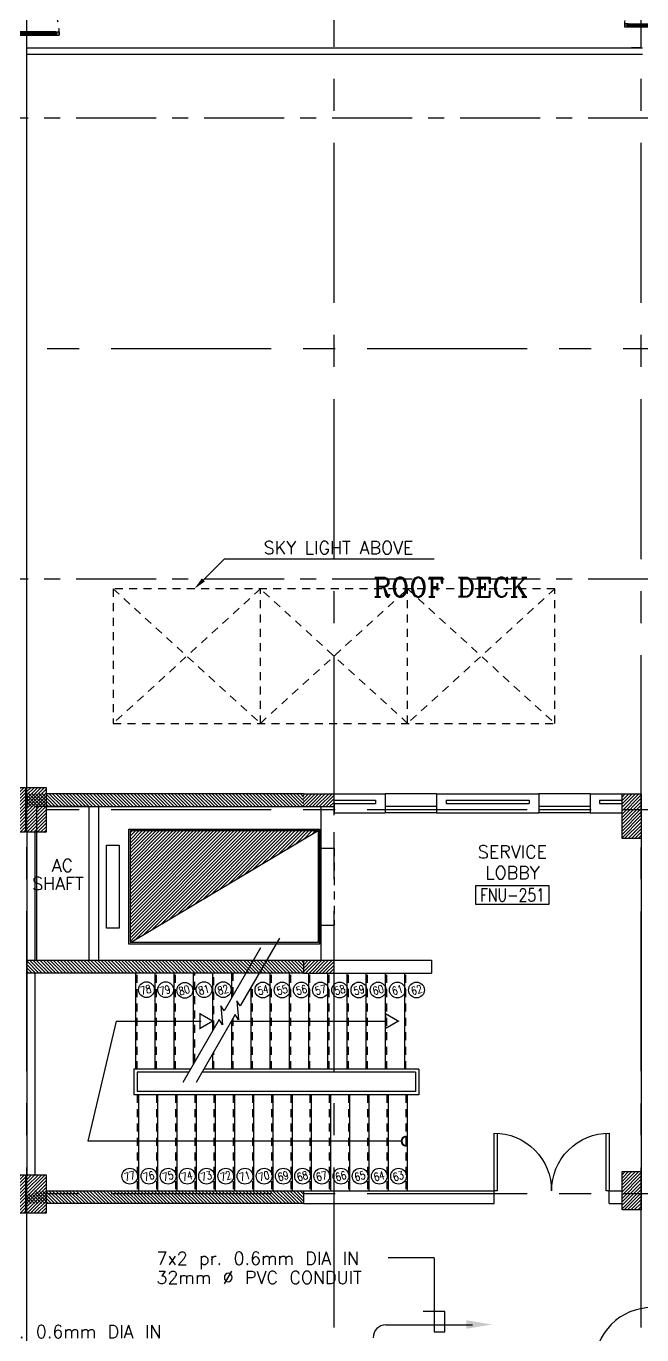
# Model space of a CAD drawing. Extents: x -0.3 to 92.6, y -1.1 to 78.4.
# Drawn here: x 40.09 to 49.71, y 34.77 to 55.21 of the extents above; entities that cross this region are included whole.
import ezdxf
from ezdxf.enums import TextEntityAlignment as Align

# ---------------------------------------------------------------- set-up
doc = ezdxf.new("R2010")
doc.units = 0
doc.header["$MEASUREMENT"] = 0
for name, pattern in [('CENTER', [2, 1.25, -0.25, 0.25, -0.25]), ('CENTERX2', [4, 2.5, -0.5, 0.5, -0.5]), ('HIDDEN', [0.375, 0.25, -0.125]), ('HIDDEN2', [0.1875, 0.125, -0.0625])]:
    doc.linetypes.add(name, pattern=pattern)
for name, color, linetype in [('AXES', 11, 'CENTERX2'), ('AXES1', 11, 'CENTER'), ('COL', 11, 'CONTINUOUS'), ('DOOR', 11, 'CONTINUOUS'), ('E-TEXT', 2, 'CONTINUOUS'), ('E-WIRE', 4, 'CONTINUOUS'), ('EJ', 11, 'CONTINUOUS'), ('HAT', 11, 'CONTINUOUS'), ('HIDDEN', 11, 'HIDDEN2'), ('INSUL', 11, 'CONTINUOUS'), ('LIFTS', 11, 'CONTINUOUS'), ('RM-BOX', 11, 'CONTINUOUS'), ('RM-IND', 11, 'CONTINUOUS'), ('RM-NAME', 11, 'CONTINUOUS'), ('RM-NO', 11, 'CONTINUOUS'), ('ROOF', 11, 'CONTINUOUS'), ('SHAFT', 11, 'CONTINUOUS'), ('STR', 11, 'CONTINUOUS'), ('STR-H', 11, 'HIDDEN2'), ('WALL', 11, 'CONTINUOUS'), ('WIN', 11, 'CONTINUOUS')]:
    doc.layers.add(name, color=color, linetype=linetype)
doc.styles.add('ROMANC', font='romanc', dxfattribs={"height": 0.1})
doc.styles.add('ROMANS', font='ROMANS.shx', dxfattribs={"width": 0.6})
doc.styles.get("Standard").update_dxf_attribs({"font": 'TXT.shx'})
pattern_1 = [(45, (-276012.693847, -57293.012927), (-0.0265165042945, 0.0265165042945), [])]
pattern_2 = [(135, (147.501773, -2.84241), (0.026516504, 0.026516504), [])]

# ---------------------------------------------------------------- blocks, each defined once
blk = doc.blocks.new('A$C376C1807')
at = {"layer": 'DOOR'}
for p, q in [((0, 0.9), (0, 0.85)), ((0.9, 0.9), (0, 0.9)), ((0, 0.85), (0.899, 0.85))]:
    blk.add_line(p, q, dxfattribs=at)
blk.add_arc((0, 0.9), 0.9, 270, 0, dxfattribs=at)
blk = doc.blocks.new('C11')
at = {"layer": 'HAT'}
h = blk.add_hatch(dxfattribs=at)
h.set_pattern_fill('ANSI31', color=256, scale=300, style=0)
h.set_pattern_definition([(45, (-248556.182, -75061.005), (-26.5165043, 26.5165043), [])])
h.paths.add_polyline_path([(300, 700), (0, 700), (0, 350), (300, 350)])
h.paths.add_polyline_path([(300, 350), (0, 350), (0, 0), (300, 0)])
at = {"layer": 'COL'}
blk.add_lwpolyline([(300, 700), (300, 0), (0, 0), (0, 700)], close=True, dxfattribs=at)
blk = doc.blocks.new('A$C1DFA4FE8')
at = {"layer": 'DOOR', "color": 0, "linetype": 'ByBlock'}
for p, q in [((950, 1656), (800, 1656)), ((800, 1656), (800, 1631)), ((950, 1606), (950, 1656)), ((0, 1631), (0, 1581)), ((0, 1581), (0, 1631)), ((50, 1631), (0, 1631)), ((50, 1581), (0, 1581)), ((30, 1614), (30, 1598)), ((50, 1614), (30, 1614)), ((50, 1598), (30, 1598)), ((50, 1631), (50, 1614)), ((50, 1598), (50, 1581)), ((750, 1614), (750, 1631)), ((750, 1631), (800, 1631)), ((770, 1614), (750, 1614)), ((750, 1581), (750, 1598)), ((750, 1598), (770, 1598)), ((800, 1581), (750, 1581)), ((770, 1598), (770, 1614)), ((800, 1581), (800, 1631)), ((800, 1631), (850, 1631)), ((850, 1631), (850, 1606)), ((850, 1606), (950, 1606)), ((0, 81), (0, 131)), ((0, 131), (0, 81)), ((50, 131), (0, 131)), ((50, 81), (0, 81)), ((30, 98), (30, 114)), ((50, 114), (30, 114)), ((50, 98), (30, 98)), ((50, 114), (50, 131)), ((50, 81), (50, 98)), ((83, 131), (83, 138)), ((173, 138), (83, 138)), ((83, 81), (83, 74)), ((173, 74), (83, 74)), ((95, 138), (95, 147)), ((95, 147), (160, 147)), ((95, 138), (160, 138)), ((95, 74), (95, 65)), ((95, 74), (160, 74)), ((95, 65), (160, 65)), ((160, 138), (160, 147)), ((160, 74), (160, 65)), ((173, 131), (173, 138)), ((173, 81), (173, 74)), ((750, 131), (750, 114)), ((800, 131), (750, 131)), ((750, 114), (770, 114)), ((750, 98), (750, 81)), ((770, 98), (750, 98)), ((750, 81), (800, 81)), ((770, 114), (770, 98)), ((800, 131), (800, 81)), ((800, 56), (800, 81)), ((800, 81), (850, 81)), ((950, 56), (800, 56)), ((850, 106), (950, 106)), ((850, 81), (850, 106)), ((950, 106), (950, 56))]:
    blk.add_line(p, q, dxfattribs=at)
at = {"layer": 'DOOR', "color": 9, "linetype": 'ByBlock'}
for p, q in [((950, 1606), (837, 1656)), ((950, 1606), (910, 1656)), ((950, 1606), (850, 1619)), ((950, 106), (837, 56)), ((950, 106), (850, 93)), ((950, 106), (910, 56))]:
    blk.add_line(p, q, dxfattribs=at)
at = {"layer": 'DOOR', "linetype": 'ByBlock'}
for p, q in [((750, 1631), (50, 1631)), ((750, 1614), (50, 1614)), ((750, 1598), (50, 1598)), ((50, 1581), (750, 1581)), ((50, 131), (750, 131)), ((750, 114), (50, 114)), ((750, 98), (50, 98)), ((750, 81), (50, 81))]:
    blk.add_line(p, q, dxfattribs=at)
at = {"layer": 'DOOR', "color": 0, "linetype": 'ByBlock'}
for centre in [(128, 179), (128, 32)]:
    blk.add_circle(centre, 32.4, dxfattribs=at)
at = {"layer": 'DOOR', "color": 9, "linetype": 'ByBlock'}
for centre, radius, start, end in [((950, 1606), 154, 161.1053, 166.2858), ((950, 1606), 134, 158.1598, 169.28), ((950, 1606), 114, 154.0838, 167.3774), ((950, 1606), 94.4, 148.0182, 180), ((950, 1606), 74.4, 137.7764, 180), ((950, 1606), 54.4, 113.2074, 180), ((950, 1606), 34.4, 90, 180), ((950, 1606), 14.4, 90, 180), ((950, 106), 154, 193.7142, 198.8947), ((950, 106), 134, 190.72, 201.8402), ((950, 106), 114, 192.6226, 205.9162), ((950, 106), 94.4, 180, 211.9818), ((950, 106), 74.4, 180, 222.2236), ((950, 106), 54.4, 180, 246.7926), ((950, 106), 34.4, 180, 270), ((950, 106), 14.4, 180, 270)]:
    blk.add_arc(centre, radius, start, end, dxfattribs=at)
at = {"layer": 'DOOR', "linetype": 'HIDDEN', "ltscale": 0.5}
for centre, start, end in [((752, 1606), 178.0938, 273.7249), ((752, 106), 86.2751, 181.9062)]:
    blk.add_arc(centre, 752, start, end, dxfattribs=at)
blk = doc.blocks.new('A$C272A55A0')
at = {"layer": 'DOOR', "color": 0, "linetype": 'ByBlock'}
for p, q in [((0, 900), (0, 1050)), ((50, 1050), (0, 1050)), ((50, 950), (50, 1050)), ((1750, 950), (1750, 1050)), ((1750, 1050), (1800, 1050)), ((1800, 1050), (1800, 900)), ((0, 900), (25, 900)), ((25, 950), (50, 950)), ((25, 900), (25, 950)), ((75, 900), (25, 900)), ((25, 850), (25, 900)), ((42, 850), (25, 850)), ((58, 870), (42, 870)), ((42, 870), (42, 850)), ((58, 850), (58, 870)), ((75, 850), (58, 850)), ((75, 900), (75, 850)), ((1725, 900), (1775, 900)), ((1725, 900), (1725, 850)), ((1725, 850), (1742, 850)), ((1742, 870), (1758, 870)), ((1742, 850), (1742, 870)), ((1775, 950), (1750, 950)), ((1758, 870), (1758, 850)), ((1758, 850), (1775, 850)), ((1775, 900), (1775, 950)), ((1800, 900), (1775, 900)), ((1775, 850), (1775, 900)), ((25, 50), (42, 50)), ((25, 50), (25, 0)), ((25, 0), (75, 0)), ((75, 0), (25, 0)), ((42, 50), (42, 30)), ((42, 30), (58, 30)), ((58, 50), (75, 50)), ((58, 50), (58, 30)), ((75, 50), (75, 0)), ((1718, 160), (1709, 160)), ((1709, 95), (1709, 160)), ((1718, 95), (1709, 95)), ((1725, 173), (1718, 173)), ((1718, 173), (1718, 83)), ((1718, 95), (1718, 160)), ((1725, 83), (1718, 83)), ((1742, 50), (1725, 50)), ((1725, 50), (1725, 0)), ((1775, 0), (1725, 0)), ((1725, 0), (1775, 0)), ((1742, 50), (1742, 30)), ((1758, 30), (1742, 30)), ((1775, 50), (1758, 50)), ((1758, 50), (1758, 30)), ((1775, 173), (1782, 173)), ((1775, 83), (1782, 83)), ((1775, 50), (1775, 0)), ((1782, 173), (1782, 83)), ((1782, 160), (1791, 160)), ((1782, 95), (1782, 160)), ((1782, 95), (1791, 95)), ((1791, 95), (1791, 160))]:
    blk.add_line(p, q, dxfattribs=at)
at = {"layer": 'DOOR', "color": 9, "linetype": 'ByBlock'}
for p, q in [((50, 1050), (0, 1010)), ((50, 1050), (0, 937)), ((50, 1050), (37, 950)), ((1750, 1050), (1800, 1010)), ((1750, 1050), (1800, 937)), ((1750, 1050), (1763, 950))]:
    blk.add_line(p, q, dxfattribs=at)
at = {"layer": 'DOOR', "linetype": 'ByBlock'}
for p, q in [((25, 850), (25, 50)), ((42, 850), (42, 50)), ((58, 850), (58, 50)), ((75, 50), (75, 850)), ((1725, 50), (1725, 850)), ((1742, 850), (1742, 50)), ((1758, 850), (1758, 50)), ((1775, 850), (1775, 50))]:
    blk.add_line(p, q, dxfattribs=at)
at = {"layer": 'DOOR', "color": 0, "linetype": 'ByBlock'}
for centre in [(1676, 128), (1824, 128)]:
    blk.add_circle(centre, 32.4, dxfattribs=at)
at = {"layer": 'DOOR', "color": 9, "linetype": 'ByBlock'}
for centre, radius, start, end in [((50, 1050), 54.4, 203.2074, 270), ((50, 1050), 34.4, 180, 270), ((50, 1050), 14.4, 180, 270), ((1750, 1050), 14.4, 270, 0), ((1750, 1050), 34.4, 270, 0), ((1750, 1050), 54.4, 270, 336.7926), ((50, 1050), 74.4, 227.7764, 270), ((50, 1050), 94.4, 238.0182, 270), ((50, 1050), 114, 244.0838, 257.3774), ((50, 1050), 134, 248.1598, 259.28), ((50, 1050), 154, 251.1053, 256.2858), ((1750, 1050), 74.4, 270, 312.2236), ((1750, 1050), 94.4, 270, 301.9818), ((1750, 1050), 114, 282.6226, 295.9162), ((1750, 1050), 134, 280.72, 291.8402), ((1750, 1050), 154, 283.7142, 288.8947)]:
    blk.add_arc(centre, radius, start, end, dxfattribs=at)
at = {"layer": 'DOOR', "linetype": 'HIDDEN', "ltscale": 0.5}
for centre, start, end in [((50, 851), 268.3174, 3.2965), ((1750, 851), 176.7035, 271.6826)]:
    blk.add_arc(centre, 851, start, end, dxfattribs=at)
at = {"layer": 'WALL', "linetype": 'ByBlock'}
blk.add_line((1800, 900), (1800, 1050), dxfattribs=at)
blk = doc.blocks.new('C11D')
at = {"layer": 'COL', "linetype": 'ByBlock'}
for p in [(-320, 0), (0, 0)]:
    blk.add_blockref('C11', p, dxfattribs=at)
blk = doc.blocks.new('C5V')
at = {"layer": 'HAT'}
h = blk.add_hatch(dxfattribs=at)
h.set_pattern_fill('ANSI31', color=256, scale=300, style=0)
h.set_pattern_definition([(45, (-249196.182, -54711.005), (-26.5165043, 26.5165043), [])])
h.paths.add_polyline_path([(-20, 600), (-320, 600), (-320, 300), (-20, 300)])
h.paths.add_polyline_path([(-20, 300), (-320, 300), (-320, 0), (-20, 0)])
h = blk.add_hatch(dxfattribs=at)
h.set_pattern_fill('ANSI31', color=256, scale=300, style=0)
h.set_pattern_definition([(45, (-248876.182, -54711.005), (-26.5165043, 26.5165043), [])])
h.paths.add_polyline_path([(300, 600), (0, 600), (0, 300), (300, 300)])
h.paths.add_polyline_path([(300, 300), (0, 300), (0, 0), (300, 0)])
at = {"layer": 'COL'}
for points in [[(-20, 600), (-20, 0), (-320, 0), (-320, 600)], [(300, 600), (300, 0), (0, 0), (0, 600)]]:
    blk.add_lwpolyline(points, close=True, dxfattribs=at)
blk = doc.blocks.new('RM1')
at = {"layer": 'RM-BOX'}
blk.add_lwpolyline([(570, -200), (-570, -200), (-570, -500), (570, -500)], close=True, dxfattribs=at)
at = {"layer": 'RM-NAME', "style": 'ROMANS'}
for tag, p in [('ROOMNAME1', (0, 324)), ('ROOMNAME2', (0, 0))]:
    blk.add_attdef(tag, text='', height=200, dxfattribs=at).set_placement(p, align=Align.MIDDLE)
at = {"layer": 'RM-NO', "style": 'ROMANS', "width": 0.8}
blk.add_attdef('ROOMNO', text='', height=200, dxfattribs=at).set_placement((0, -350), align=Align.MIDDLE)
blk = doc.blocks.new('D180')
at = {"layer": 'DOOR'}
blk.add_lwpolyline([(850, 899), (850, 0), (900, 0), (900, 900, 0.414214), (0, 0, 0.414214), (-900, 900), (-900, 0), (-850, 0), (-850, 899)], format="xyb", dxfattribs=at)

msp = doc.modelspace()

# ---------------------------------------------------------------- hatches: boundary and pattern name
at = {"layer": 'HAT', "linetype": 'Continuous'}
h = msp.add_hatch(dxfattribs=at)
h.set_pattern_fill('ANSI31', color=0, scale=0.3, style=0)
h.set_pattern_definition(pattern_2)
h.paths.add_polyline_path([(43.7017, 43.22), (44.4267, 43.22), (44.4267, 43.02), (43.7017, 43.02)])
h.paths.add_polyline_path([(42.5017, 43.22), (43.7017, 43.22), (43.7017, 43.02), (42.5017, 43.02)])
h.paths.add_polyline_path([(41.3017, 43.22), (42.5017, 43.22), (42.5017, 43.02), (41.3017, 43.02)])
h.paths.add_polyline_path([(40.1017, 43.22), (41.3017, 43.22), (41.3017, 43.02), (40.1017, 43.02)])
at = {"layer": 'HAT'}
h = msp.add_hatch(dxfattribs=at)
h.set_pattern_fill('ANSI31', color=256, scale=0.3, style=0)
h.set_pattern_definition(pattern_1)
h.paths.add_polyline_path([(44.9017, 43.22), (44.4174, 43.22), (44.4174, 43.02), (44.9017, 43.02), (44.9017, 43.0807)])
h = msp.add_hatch(dxfattribs=at)
h.set_pattern_fill('ANSI31', color=256, scale=0.3, style=0)
h.set_pattern_definition(pattern_1)
h.paths.add_polyline_path([(42.5017, 42.645), (41.7205, 42.645), (41.7205, 41.77), (42.5017, 41.77)])
h.paths.add_polyline_path([(43.7017, 42.645), (42.5017, 42.645), (42.5017, 41.77), (43.1854, 41.77), (43.7017, 42.0781)])
h.paths.add_polyline_path([(42.5017, 41.77), (41.7205, 41.77), (41.7205, 40.8959), (42.5017, 41.362)])
h.paths.add_polyline_path([(43.1854, 41.77), (42.5017, 41.77), (42.5017, 41.362)])
h.paths.add_polyline_path([(44.6517, 42.645), (43.7017, 42.645), (43.7017, 42.0781)])
h.paths.add_polyline_path([(43.3404, 41.6614), (43.3404, 41.9786), (43.5204, 41.9786), (43.5204, 41.6614)], flags=9)
h = msp.add_hatch(dxfattribs=at)
h.set_pattern_fill('ANSI31', color=256, scale=0.3, style=0)
h.set_pattern_definition([(135, (340.467834, -112.749734), (0.0265165043, 0.0265165043), [])])
h.paths.add_polyline_path([(40.1017, 40.42), (40.1017, 40.62), (44.4267, 40.62), (44.4267, 40.42)])
h = msp.add_hatch(dxfattribs=at)
h.set_pattern_fill('ANSI31', color=256, scale=0.3, style=0)
h.set_pattern_definition(pattern_1)
h.paths.add_polyline_path([(44.9017, 40.62), (44.4283, 40.62), (44.4283, 40.57), (44.9017, 40.57)])
h.paths.add_polyline_path([(44.9017, 40.57), (44.4283, 40.57), (44.4283, 40.42), (44.9017, 40.42)])
h = msp.add_hatch(dxfattribs=at)
h.set_pattern_fill('ANSI31', color=256, scale=0.3, style=0)
h.set_pattern_definition([(45, (-251.13453, -18.041005), (-0.0265165043, 0.0265165043), [])])
h.paths.add_polyline_path([(49.7017, 37.32), (49.4017, 37.32), (49.4017, 36.97), (49.7017, 36.97)])
h.paths.add_polyline_path([(49.7017, 36.97), (49.4017, 36.97), (49.4017, 36.72), (49.7017, 36.72)])
at = {"layer": 'HAT', "linetype": 'Continuous'}
h = msp.add_hatch(dxfattribs=at)
h.set_pattern_fill('ANSI31', color=0, scale=0.3, style=0)
h.set_pattern_definition(pattern_2)
h.paths.add_polyline_path([(43.7017, 36.97), (44.4267, 36.97), (44.4267, 36.82), (43.7017, 36.82)])
h.paths.add_polyline_path([(43.7017, 37.02), (44.4267, 37.02), (44.4267, 36.97), (43.7017, 36.97)])
h.paths.add_polyline_path([(42.5017, 36.97), (43.7017, 36.97), (43.7017, 36.82), (42.5017, 36.82)])
h.paths.add_polyline_path([(42.5017, 37.02), (43.7017, 37.02), (43.7017, 36.97), (42.5017, 36.97)])
h.paths.add_polyline_path([(41.3017, 36.97), (42.5017, 36.97), (42.5017, 36.82), (41.3017, 36.82)])
h.paths.add_polyline_path([(41.3017, 37.02), (42.5017, 37.02), (42.5017, 36.97), (41.3017, 36.97)])
h.paths.add_polyline_path([(40.1017, 36.97), (41.3017, 36.97), (41.3017, 36.82), (40.1017, 36.82)])
h.paths.add_polyline_path([(40.2259, 37.02), (41.3017, 37.02), (41.3017, 36.97), (40.2259, 36.97)])

# ---------------------------------------------------------------- linework, layer by layer
at = {"layer": 'AXES'}
for p, q in [((44.9017, -1.1143), (44.9017, 77.6984)), ((40.1017, -1.1143), (40.1017, 77.3484)), ((49.7017, -1.1143), (49.7017, 77.3484)), ((91.9217, 50.17), (23.8817, 50.17)), ((91.9217, 42.97), (23.8817, 42.97)), ((91.9217, 36.97), (23.8817, 36.97))]:
    msp.add_line(p, q, dxfattribs=at)
at = {"layer": 'AXES1'}
for p, q in [((82.1217, 53.77), (23.8817, 53.77)), ((82.1217, 46.57), (23.8817, 46.57))]:
    msp.add_line(p, q, dxfattribs=at)
at = {"layer": 'COL'}
for p, q in [((40.1017, 43.22), (40.1017, 43.02)), ((44.4267, 43.22), (40.4017, 43.22)), ((40.4017, 43.02), (44.9017, 43.02))]:
    msp.add_line(p, q, dxfattribs=at)
for points in [[(44.4267, 40.42), (40.1017, 40.42), (40.1017, 40.62), (44.4267, 40.62)], [(49.7017, 37.32), (49.7017, 36.72), (49.4017, 36.72), (49.4017, 37.32)]]:
    msp.add_lwpolyline(points, close=True, dxfattribs=at)
for points in [[(40.2259, 37.02), (40.2344, 37.02)], [(40.4017, 37.02), (44.4267, 37.02), (44.4267, 36.82), (40.4017, 36.82)]]:
    msp.add_lwpolyline(points, dxfattribs=at)
at = {"layer": 'E-TEXT', "color": 11}
msp.add_line((46.4672, 35.9701), (45.7489, 35.9701), dxfattribs=at)
msp.add_lwpolyline([(46.4672, 35.9701), (46.4672, 34.819), (46.6312, 34.819), (46.6312, 35.132), (46.2957, 35.132)], dxfattribs=at)
at = {"layer": 'E-WIRE', "linetype": 'Continuous'}
msp.add_line((45.7125, 34.9253), (47.0633, 34.9253), dxfattribs=at)
msp.add_arc((45.7125, 34.7253), 0.2, 90, 180, dxfattribs=at)
at = {"layer": 'E-WIRE'}
msp.add_solid([(46.9686, 34.9978), (46.9686, 34.8645), (47.3686, 34.9312)], dxfattribs=at)
at = {"layer": 'EJ'}
for p, q in [((40.1017, 54.87), (40.1017, 57.02)), ((40.1017, 42.62), (40.1017, 37.27)), ((40.1017, 33.62), (40.1017, 36.72))]:
    msp.add_line(p, q, dxfattribs=at)
at = {"layer": 'HIDDEN'}
for p, q in [((41.4517, 46.42), (43.7517, 44.32)), ((43.7517, 46.42), (41.4517, 44.32)), ((41.4517, 46.42), (41.4517, 44.32)), ((48.3517, 46.42), (41.4517, 46.42)), ((43.7517, 44.32), (43.7517, 46.42)), ((43.7517, 44.32), (43.7517, 46.42)), ((43.7517, 44.32), (46.0517, 46.42)), ((46.0517, 44.32), (43.7517, 46.42)), ((46.0517, 44.32), (46.0517, 46.42)), ((46.0517, 44.32), (46.0517, 46.42)), ((46.0517, 46.42), (48.3517, 44.32)), ((48.3517, 46.42), (46.0517, 44.32)), ((48.3517, 44.32), (48.3517, 46.42)), ((41.4517, 44.32), (48.3517, 44.32)), ((44.9017, 42.37), (44.9017, 41.17))]:
    msp.add_line(p, q, dxfattribs=at)
at = {"layer": 'INSUL'}
for p, q in [((44.9017, 43.12), (45.5517, 43.12)), ((44.9017, 43.07), (45.5517, 43.07)), ((45.5517, 43.12), (45.5517, 43.07)), ((46.6517, 43.12), (46.6517, 43.07)), ((46.6517, 43.12), (47.9517, 43.12)), ((46.6517, 43.07), (47.9517, 43.07)), ((47.9517, 43.12), (47.9517, 43.07)), ((49.0517, 43.12), (49.4017, 43.12)), ((49.0517, 43.12), (49.0517, 43.07)), ((49.0517, 43.07), (49.4017, 43.07))]:
    msp.add_line(p, q, dxfattribs=at)
at = {"layer": 'LIFTS'}
for p, q in [((41.6955, 42.67), (44.6767, 42.67)), ((41.6955, 40.87), (41.6955, 42.67)), ((41.7205, 40.8959), (44.6517, 42.645)), ((41.7205, 42.645), (44.6517, 42.645)), ((41.7205, 40.895), (41.7205, 42.645)), ((44.6517, 42.645), (44.6517, 40.895)), ((44.6767, 42.67), (44.6767, 40.87)), ((44.7017, 41.17), (44.7017, 42.37)), ((44.6517, 40.895), (41.7205, 40.895)), ((44.6767, 40.87), (41.6955, 40.87))]:
    msp.add_line(p, q, dxfattribs=at)
msp.add_lwpolyline([(41.5455, 41.12), (41.3455, 41.12), (41.3455, 42.42), (41.5455, 42.42)], close=True, dxfattribs=at)
at = {"layer": 'RM-IND'}
for p, q in [((42.8607, 46.5611), (43.1892, 46.8879)), ((43.1892, 46.8879), (43.7021, 46.8879)), ((43.7021, 46.8879), (46.4688, 46.8879))]:
    msp.add_line(p, q, dxfattribs=at)
msp.add_solid([(42.8842, 46.5374), (42.8372, 46.5847), (42.7189, 46.42)], dxfattribs=at)
at = {"layer": 'ROOF'}
for p, q in [((40.1017, 54.87), (49.7217, 54.87)), ((40.1017, 43.32), (40.1017, 54.87)), ((49.7017, 54.87), (49.5517, 54.87)), ((40.1017, 54.77), (49.7217, 54.77))]:
    msp.add_line(p, q, dxfattribs=at)
at = {"layer": 'SHAFT'}
msp.add_lwpolyline([(41.0767, 43.02), (40.2517, 43.02), (40.2517, 40.62), (41.0767, 40.62)], close=True, dxfattribs=at)
at = {"layer": 'STR'}
for p, q in [((40.1017, 54.77), (40.1017, 54.87)), ((44.0485, 40.9665), (43.4372, 39.9077)), ((43.7525, 40.8125), (43.1857, 39.8307)), ((41.8059, 38.92), (41.8059, 40.42)), ((42.1059, 38.92), (42.1059, 40.42)), ((42.4059, 38.92), (42.4059, 40.42)), ((42.7059, 38.9997), (42.7059, 40.42)), ((43.0059, 39.5193), (43.0059, 40.42)), ((43.3059, 40.0389), (43.3059, 40.42)), ((43.9059, 38.92), (43.9059, 40.42)), ((44.2059, 38.92), (44.2059, 40.42)), ((44.5059, 38.92), (44.5059, 40.42)), ((44.8059, 38.92), (44.8059, 40.42)), ((45.1059, 38.92), (45.1059, 40.42)), ((45.4059, 38.92), (45.4059, 40.42)), ((45.7059, 38.92), (45.7059, 40.42)), ((46.0059, 38.92), (46.0059, 40.42)), ((43.6059, 38.92), (43.6059, 40.1999)), ((41.4996, 39.67), (41.0559, 37.795)), ((41.4996, 39.67), (42.8259, 39.67)), ((43.1068, 39.6941), (42.54, 38.7123)), ((43.3583, 39.7711), (42.7471, 38.7123)), ((43.3059, 38.92), (43.3059, 39.6803)), ((43.3059, 39.67), (45.7059, 39.67)), ((43.0059, 38.92), (43.0059, 39.1607)), ((41.7759, 38.92), (41.7759, 38.52)), ((42.6599, 38.92), (41.7759, 38.92)), ((41.8259, 38.87), (41.8259, 38.57)), ((42.631, 38.87), (41.8259, 38.87)), ((46.1759, 38.87), (42.8381, 38.87)), ((46.2259, 38.92), (42.867, 38.92)), ((46.1759, 38.87), (46.1759, 38.57)), ((46.2259, 38.92), (46.2259, 38.52)), ((46.2259, 38.52), (41.7759, 38.52)), ((46.1759, 38.57), (41.8259, 38.57)), ((41.8459, 38.52), (41.8459, 37.02)), ((42.1459, 38.52), (42.1459, 37.02)), ((42.4459, 38.52), (42.4459, 37.02)), ((42.7459, 38.52), (42.7459, 37.02)), ((43.0459, 38.52), (43.0459, 37.02)), ((43.3459, 38.52), (43.3459, 37.02)), ((43.6459, 38.52), (43.6459, 37.02)), ((43.9459, 38.52), (43.9459, 37.02)), ((44.2459, 38.52), (44.2459, 37.02)), ((44.5459, 38.52), (44.5459, 37.02)), ((44.8459, 38.52), (44.8459, 37.02)), ((45.1459, 38.52), (45.1459, 37.02)), ((45.4459, 38.52), (45.4459, 37.02)), ((45.7459, 38.52), (45.7459, 37.02)), ((46.0459, 38.52), (46.0459, 37.02)), ((45.9509, 37.795), (41.0559, 37.795))]:
    msp.add_line(p, q, dxfattribs=at)
at = {"layer": 'STR', "linetype": 'HIDDEN2'}
msp.add_line((43.3259, 40.0736), (43.3259, 40.42), dxfattribs=at)
at = {"layer": 'STR'}
for points in [[(43.1857, 39.8307), (43.131, 39.9082), (43.1602, 39.6138), (43.1068, 39.6941)], [(43.4372, 39.9077), (43.3825, 39.9852), (43.4117, 39.6908), (43.3583, 39.7711)]]:
    msp.add_lwpolyline(points, dxfattribs=at)
at = {"layer": 'STR', "const_width": 0.0215}
for points in [[(42.8059, 39.5545), (42.8059, 39.7855), (43.0059, 39.67)], [(45.7059, 39.5545), (45.7059, 39.7855), (45.9059, 39.67)]]:
    msp.add_lwpolyline(points, close=True, dxfattribs=at)
at = {"layer": 'STR', "color": 11}
for centre in [(41.9703, 40.1606), (42.2703, 40.1606), (42.5703, 40.1496), (42.8703, 40.1611), (43.1703, 40.1611), (43.7903, 40.1548), (44.0903, 40.1548), (44.3903, 40.1548), (44.6903, 40.1548), (44.9903, 40.1548), (45.2903, 40.1548), (45.5903, 40.1548), (45.8903, 40.1548), (46.1903, 40.1548), (41.7103, 37.2475), (42.0103, 37.2475), (42.3103, 37.2475), (42.6103, 37.2475), (42.9103, 37.2475), (43.2103, 37.2475), (43.5103, 37.2475), (43.8103, 37.2475), (44.1103, 37.2475), (44.4103, 37.2475), (44.7103, 37.2475), (45.0103, 37.2475), (45.3103, 37.2475), (45.6103, 37.2475), (45.9103, 37.2475)]:
    msp.add_circle(centre, 0.1232, dxfattribs=at)
at = {"layer": 'STR'}
for radius, start, end in [(0.075, 66.42182, 293.57818), (0.065, 62.51357, 297.48643)]:
    msp.add_arc((46.0259, 37.795), radius, start, end, dxfattribs=at)
at = {"layer": 'STR-H'}
for p, q in [((41.8259, 38.92), (41.8259, 40.42)), ((42.1259, 38.92), (42.1259, 40.42)), ((42.4259, 38.92), (42.4259, 40.42)), ((42.7259, 39.0343), (42.7259, 40.42)), ((43.0259, 39.554), (43.0259, 40.42)), ((43.9259, 38.92), (43.9259, 40.42)), ((44.2259, 38.92), (44.2259, 40.42)), ((44.5259, 38.92), (44.5259, 40.42)), ((44.8259, 38.92), (44.8259, 40.42)), ((45.1259, 38.92), (45.1259, 40.42)), ((45.4259, 38.92), (45.4259, 40.42)), ((45.7259, 38.92), (45.7259, 40.42)), ((46.0259, 38.92), (46.0259, 40.42)), ((43.6259, 38.92), (43.6259, 40.2346)), ((43.3259, 38.92), (43.3259, 39.7149)), ((43.0259, 38.92), (43.0259, 39.1953)), ((41.8259, 38.52), (41.8259, 37.02)), ((42.1259, 38.52), (42.1259, 37.02)), ((42.4259, 38.52), (42.4259, 37.02)), ((42.7259, 38.52), (42.7259, 37.02)), ((43.0259, 38.52), (43.0259, 37.02)), ((43.3259, 38.52), (43.3259, 37.02)), ((43.6259, 38.52), (43.6259, 37.02)), ((43.9259, 38.52), (43.9259, 37.02)), ((44.2259, 38.52), (44.2259, 37.02)), ((44.5259, 38.52), (44.5259, 37.02)), ((44.8259, 38.52), (44.8259, 37.02)), ((45.1259, 38.52), (45.1259, 37.02)), ((45.4259, 38.52), (45.4259, 37.02)), ((45.7259, 38.52), (45.7259, 37.02)), ((46.0259, 38.52), (46.0259, 37.02))]:
    msp.add_line(p, q, dxfattribs=at)
at = {"layer": 'WALL'}
for p, q in [((44.4267, 43.22), (45.7017, 43.22)), ((45.7017, 43.22), (45.7017, 42.92)), ((46.5017, 43.22), (46.5017, 42.92)), ((46.5017, 43.22), (48.1017, 43.22)), ((48.1017, 43.22), (48.1017, 42.92)), ((48.9017, 43.22), (49.4017, 43.22)), ((48.9017, 43.22), (48.9017, 42.92)), ((49.0073, 43.22), (49.0573, 43.22)), ((49.376, 43.22), (49.426, 43.22)), ((41.2267, 40.62), (41.2267, 43.02)), ((41.2267, 40.77), (41.2267, 43.02)), ((44.7017, 42.37), (44.7017, 43.02)), ((49.7017, 43.02), (49.7017, 36.92)), ((44.9017, 42.92), (45.7017, 42.92)), ((46.5017, 42.92), (48.1017, 42.92)), ((48.9017, 42.92), (49.4017, 42.92)), ((40.2259, 42.62), (40.2259, 40.62)), ((44.9017, 42.37), (44.9017, 42.62)), ((44.7017, 42.37), (44.9017, 42.37)), ((44.7017, 41.17), (44.9017, 41.17)), ((44.7017, 40.62), (44.7017, 41.17)), ((44.9017, 40.57), (44.9017, 41.17)), ((44.4267, 40.62), (46.4259, 40.62)), ((46.4259, 40.62), (46.4259, 40.42)), ((40.2259, 40.42), (40.2259, 37.27)), ((44.4267, 40.42), (46.4259, 40.42)), ((44.4267, 37.02), (47.4017, 37.02)), ((47.4017, 36.82), (47.4017, 37.02)), ((49.2017, 36.82), (49.2017, 37.02)), ((49.2017, 37.02), (49.4017, 37.02)), ((44.4267, 36.82), (47.4017, 36.82)), ((49.2017, 36.82), (49.4017, 36.82))]:
    msp.add_line(p, q, dxfattribs=at)
at = {"layer": 'WALL', "linetype": 'ByBlock', "ltscale": 0.3}
msp.add_line((44.9017, 43.0807), (44.9017, 42.92), dxfattribs=at)
at = {"layer": 'WIN'}
for p, q in [((46.5017, 43.22), (45.7017, 43.22)), ((48.9017, 43.22), (48.1017, 43.22)), ((46.5017, 43.02), (45.7017, 43.02)), ((46.5017, 42.97), (45.7017, 42.97)), ((48.9017, 43.02), (48.1017, 43.02)), ((48.9017, 42.97), (48.1017, 42.97)), ((46.5017, 42.92), (45.7017, 42.92)), ((48.9017, 42.92), (48.1017, 42.92))]:
    msp.add_line(p, q, dxfattribs=at)

# ---------------------------------------------------------------- block references
at = {"layer": 'COL', "xscale": 0.001, "yscale": 0.001, "zscale": 0.001}
for name, p in [('C11D', (40.1017, 42.62)), ('C5V', (40.1017, 36.67))]:
    msp.add_blockref(name, p, dxfattribs=at)
at = {"layer": 'COL', "linetype": 'ByBlock', "xscale": 0.001, "yscale": 0.001, "zscale": 0.001}
msp.add_blockref('C11', (49.4017, 42.52), dxfattribs=at)
at = {"layer": 'DOOR', "color": 0, "linetype": 'ByBlock', "yscale": 0.001, "zscale": 0.001}
for name, p, xscale, rotation in [('A$C272A55A0', (40.607, 55.045), 0.001, 90), ('A$C1DFA4FE8', (49.446, 56.8259), -0.001, 180)]:
    msp.add_blockref(name, p, dxfattribs=dict(at, xscale=xscale, rotation=rotation))
at = {"layer": 'DOOR', "linetype": 'Continuous', "rotation": 180}
msp.add_blockref('A$C376C1807', (49.8696, 35.195), dxfattribs=at)
at = {"layer": 'RM-NO'}
ref = msp.add_blockref('RM1', (47.6898, 41.9884), dxfattribs=dict(at, xscale=-0.001, yscale=0.001, zscale=0.001))
ref.add_attrib('ROOMNO', 'FNU-251', dxfattribs={"height": 0.2, "style": 'ROMANS', "width": 0.8}).set_placement((47.6898, 41.6384), align=Align.MIDDLE)
ref.add_attrib('ROOMNAME2', 'LOBBY', dxfattribs={"layer": 'RM-NAME', "height": 0.2, "style": 'ROMANS'}).set_placement((47.6898, 41.9884), align=Align.MIDDLE)
ref.add_attrib('ROOMNAME1', 'SERVICE', dxfattribs={"layer": 'RM-NAME', "height": 0.2, "style": 'ROMANS'}).set_placement((47.6898, 42.3123), align=Align.MIDDLE)
at = {"layer": 'WALL', "xscale": -0.001, "yscale": 0.001, "zscale": 0.001}
msp.add_blockref('D180', (48.3017, 37.02), dxfattribs=at)

# ---------------------------------------------------------------- texts
at = {"layer": 'E-TEXT', "color": 4}
for s, p in [('7x2 pr. 0.6mm DIA IN', (42.1269, 35.8637, -2.4)), ('32mm %%C PVC CONDUIT', (42.1269, 35.5656, -2.4)), ('4x2 pr. 0.6mm DIA IN', (39.0379, 34.7198, -2.4))]:
    msp.add_text(s, height=0.2, dxfattribs=at).set_placement(p)
at = {"layer": 'RM-NAME', "style": 'ROMANS'}
msp.add_text('SKY LIGHT ABOVE', height=0.2, dxfattribs=at).set_placement((43.8021, 47.0629), align=Align.MIDDLE_LEFT)
for s, p in [('AC', (40.658, 42.1012)), ('SHAFT', (40.5872, 41.8178))]:
    msp.add_text(s, height=0.2, dxfattribs=at).set_placement(p, align=Align.MIDDLE)
at = {"layer": 'RM-NO', "style": 'ROMANC'}
msp.add_text('ROOF DECK', height=0.3, dxfattribs=at).set_placement((46.7198, 46.4464), align=Align.MIDDLE)
at = {"layer": 'STR', "color": 9, "style": 'ROMANS', "width": 0.8}
for s, p in [('78', (41.9603, 40.158)), ('79', (42.2603, 40.1525)), ('80', (42.5603, 40.1525)), ('81', (42.8676, 40.1598)), ('82', (43.1676, 40.1598)), ('54', (43.7925, 40.1571)), ('55', (44.0925, 40.1571)), ('56', (44.3925, 40.1571)), ('57', (44.6925, 40.1571)), ('58', (44.9925, 40.1571)), ('59', (45.2925, 40.1571)), ('60', (45.5925, 40.1571)), ('61', (45.8925, 40.1571)), ('62', (46.1925, 40.1571)), ('77', (41.707, 37.2486)), ('76', (42.007, 37.2486)), ('75', (42.307, 37.2486)), ('74', (42.607, 37.2486)), ('73', (42.907, 37.2486)), ('72', (43.207, 37.2486)), ('71', (43.507, 37.2486)), ('70', (43.807, 37.2486)), ('69', (44.107, 37.2486)), ('68', (44.407, 37.2486)), ('67', (44.707, 37.2486)), ('66', (45.007, 37.2486)), ('65', (45.307, 37.2486)), ('64', (45.607, 37.2486)), ('63', (45.907, 37.2486))]:
    msp.add_text(s, height=0.125, rotation=15, dxfattribs=at).set_placement(p, align=Align.MIDDLE)

doc.saveas('drawing.dxf')
